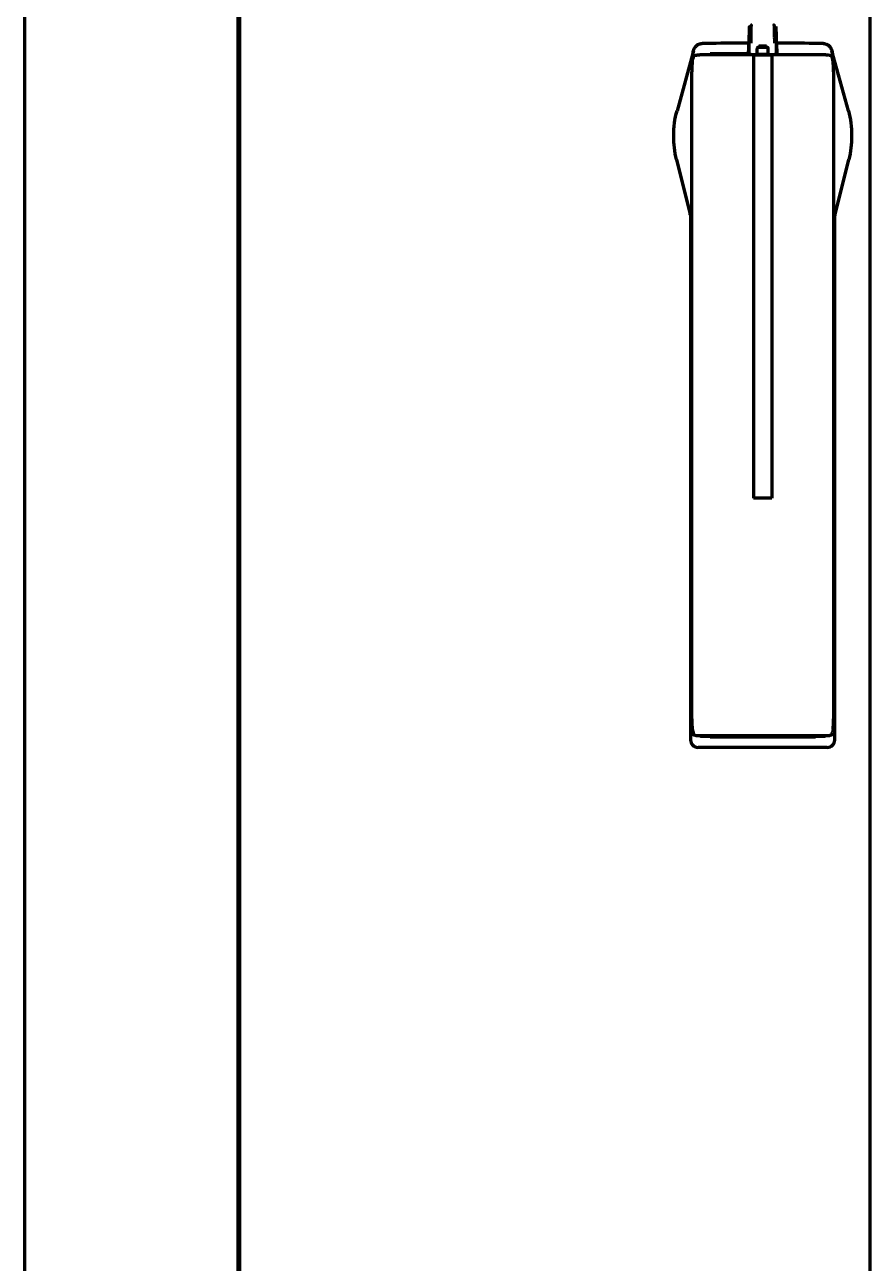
# Model space of a CAD drawing. Header units: inches. Extents: x -3022 to 7311, y 343 to 5680.
# Drawn here: x 3427.9 to 3655.9, y 2803.4 to 3137.5 of the extents above; entities that cross this region are included whole.
import ezdxf

# ---------------------------------------------------------------- set-up
doc = ezdxf.new("R2010")
doc.units = ezdxf.units.IN

msp = doc.modelspace()

# ---------------------------------------------------------------- linework, layer by layer
at = {"linetype": 'Continuous', "lineweight": 70}
for p, q in [((3485.92, 2469.31), (3485.92, 3919.3)), ((3655.92, 2271.3), (3655.92, 3919.3)), ((3485.42, 2469.4), (3485.42, 3918.8)), ((3427.92, 2584.4), (3427.92, 3803.8)), ((3623.1, 3132.53), (3623.27, 3132.36)), ((3623.3, 3129.52), (3623.3, 3132.52)), ((3625.42, 3129.52), (3625.42, 3131.02)), ((3627.91, 3131.77), (3625.92, 3131.77)), ((3625.92, 3131.52), (3627.92, 3131.52)), ((3628.42, 3129.52), (3628.42, 3131.02)), ((3630.53, 3132.52), (3630.53, 3129.52)), ((3630.74, 3132.53), (3630.57, 3132.36)), ((3608.24, 3130.49), (3603.81, 3114.33)), ((3607.93, 3127.59), (3608.13, 3128.5)), ((3612.74, 3129.4), (3609.93, 3129.4)), ((3610.11, 3129.52), (3612.77, 3129.52)), ((3611.19, 3129.4), (3611.19, 3129.52)), ((3612.72, 3129.77), (3623.06, 3129.77)), ((3624.42, 3129.4), (3612.74, 3129.4)), ((3612.77, 3129.52), (3623.06, 3129.52)), ((3621.17, 3129.52), (3621.17, 3129.4)), ((3623.06, 3129.77), (3623.06, 3130.53)), ((3623.06, 3129.52), (3623.19, 3129.52)), ((3623.19, 3129.52), (3623.19, 3129.4)), ((3623.2, 3129.52), (3623.3, 3129.52)), ((3623.78, 3129.52), (3623.3, 3129.52)), ((3623.64, 3129.52), (3623.64, 3129.39)), ((3623.78, 3129.52), (3625.18, 3129.52)), ((3624.42, 3129.4), (3629.42, 3129.4)), ((3624.42, 3129.4), (3624.42, 3009.8)), ((3625.42, 3129.52), (3625.18, 3129.52)), ((3625.91, 3129.52), (3625.42, 3129.52)), ((3627.93, 3129.52), (3625.91, 3129.52)), ((3628.42, 3129.52), (3627.93, 3129.52)), ((3628.66, 3129.52), (3628.42, 3129.52)), ((3628.66, 3129.52), (3630.06, 3129.52)), ((3641.09, 3129.4), (3629.42, 3129.4)), ((3629.42, 3129.4), (3629.42, 3009.8)), ((3630.53, 3129.52), (3630.06, 3129.52)), ((3630.2, 3129.52), (3630.2, 3129.39)), ((3630.53, 3129.52), (3630.63, 3129.52)), ((3630.65, 3129.52), (3630.65, 3129.4)), ((3630.65, 3129.52), (3630.77, 3129.52)), ((3630.77, 3129.52), (3641.06, 3129.52)), ((3630.78, 3129.77), (3630.78, 3130.53)), ((3632.67, 3129.4), (3632.67, 3129.52)), ((3641.06, 3129.52), (3643.73, 3129.52)), ((3643.91, 3129.4), (3641.09, 3129.4)), ((3642.65, 3129.52), (3642.65, 3129.4)), ((3650.02, 3114.33), (3645.59, 3130.49)), ((3645.9, 3127.59), (3645.71, 3128.5)), ((3607.78, 2950.26), (3607.78, 3124.81)), ((3646.06, 2950.26), (3646.06, 3124.81)), ((3602.92, 3107.48), (3602.92, 3107.63)), ((3650.91, 3107.63), (3650.91, 3107.48)), ((3603.68, 3101.16), (3607.35, 3086.34)), ((3646.49, 3086.37), (3650.15, 3101.16)), ((3607.49, 3086.2), (3607.49, 2944.55)), ((3646.34, 2944.55), (3646.34, 3086.15)), ((3629.42, 3009.8), (3624.42, 3009.8)), ((3607.93, 2947.47), (3608.13, 2946.57)), ((3645.9, 2947.47), (3645.71, 2946.57)), ((3612.74, 2945.67), (3609.93, 2945.67)), ((3612.77, 2945.55), (3610.11, 2945.55)), ((3641.12, 2945.3), (3612.72, 2945.3)), ((3641.09, 2945.67), (3612.74, 2945.67)), ((3641.06, 2945.55), (3612.77, 2945.55)), ((3643.73, 2945.55), (3641.06, 2945.55)), ((3643.91, 2945.67), (3641.09, 2945.67)), ((3610.11, 2942.55), (3609.49, 2942.55)), ((3613.18, 2942.55), (3610.11, 2942.55)), ((3640.66, 2942.55), (3613.18, 2942.55)), ((3643.73, 2942.55), (3640.66, 2942.55)), ((3644.34, 2942.55), (3643.73, 2942.55))]:
    msp.add_line(p, q, dxfattribs=at)
for centre, start, end in [((3625.92, 3131.02), 90, 180), ((3627.92, 3131.02), 0, 90)]:
    msp.add_arc(centre, 0.5, start, end, dxfattribs=at)
for centre, major_axis, ratio, start_param, end_param in [((3614.1, 3132.44), (4, 0), 0.017455, 1.803065, 2.654284), ((3626.92, 3131.49), (59.7, 0), 0.017455, 1.634877, 1.803065), ((3626.92, 3131.49), (59.7, 0), 0.017455, 1.338527, 1.506716), ((3639.74, 3132.44), (4, 0), 0.017455, 0.48731, 1.338527), ((3608.01, 3124.81), (0, -2.96), 0.078459, 3.489667, 4.712389), ((3608.53, 3114.43), (0, -14.97), 0.078459, 3.390853, 3.489663), ((3623.2, 3129.12), (0, 0.4), 0.035998, 0, 0.799669), ((3630.63, 3129.12), (0, 0.4), 0.035998, 5.483517, 6.283185), ((3645.31, 3114.43), (0, -14.97), 0.078459, 2.793522, 2.892332), ((3645.82, 3124.81), (0, -2.96), 0.078459, 1.570796, 2.793518), ((3608.01, 2950.26), (0, 2.96), 0.078459, 1.570796, 2.793518), ((3645.82, 2950.26), (0, 2.96), 0.078459, 3.489667, 4.712389), ((3609.49, 2944.55), (2, 0), 0.999657, 3.141593, 4.712389), ((3608.53, 2960.64), (0, -14.97), 0.078459, 5.935115, 6.033925), ((3644.34, 2944.55), (2, 0), 0.999657, 4.712389, 6.283185), ((3645.31, 2960.64), (0, -14.97), 0.078459, 0.249261, 0.34807)]:
    msp.add_ellipse(centre, major_axis=major_axis, ratio=ratio, start_param=start_param, end_param=end_param, dxfattribs=at)
for points, degree, knots in [([(3623.78, 3132.52), (3623.78, 3132.57), (3623.78, 3132.61), (3623.78, 3132.7), (3623.78, 3132.75), (3623.78, 3132.84), (3623.78, 3132.88), (3623.78, 3132.97), (3623.78, 3133.02), (3623.78, 3133.24), (3623.78, 3133.41), (3623.78, 3133.76), (3623.78, 3133.93), (3623.78, 3134.13), (3623.78, 3134.17), (3623.78, 3134.26), (3623.78, 3134.3), (3623.79, 3134.42), (3623.79, 3134.5), (3623.79, 3134.73), (3623.79, 3134.88), (3623.79, 3135.07), (3623.79, 3135.1), (3623.8, 3135.17), (3623.8, 3135.28), (3623.8, 3135.38), (3623.8, 3135.58), (3623.81, 3135.71), (3623.81, 3135.95), (3623.81, 3136.06), (3623.82, 3136.23), (3623.82, 3136.28), (3623.82, 3136.38), (3623.82, 3136.43), (3623.83, 3136.58), (3623.83, 3136.67), (3623.84, 3136.84), (3623.84, 3136.99), (3623.85, 3137.12), (3623.86, 3137.19), (3623.86, 3137.2), (3623.86, 3137.23), (3623.86, 3137.24), (3623.86, 3137.28), (3623.86, 3137.3), (3623.87, 3137.37), (3623.88, 3137.44), (3623.88, 3137.48), (3623.89, 3137.51), (3623.89, 3137.51), (3623.89, 3137.52), (3623.89, 3137.52), (3623.9, 3137.52), (3623.9, 3137.52), (3623.9, 3137.52), (3623.9, 3137.52), (3623.9, 3137.52)], 3, [0, 0, 0, 0, 0.015625, 0.015625, 0.03125, 0.03125, 0.046875, 0.046875, 0.0625, 0.0625, 0.125, 0.125, 0.1875, 0.1875, 0.203125, 0.203125, 0.21875, 0.21875, 0.25, 0.25, 0.3125, 0.3125, 0.328125, 0.328125, 0.34375, 0.375, 0.375, 0.4375, 0.4375, 0.5, 0.5, 0.53125, 0.53125, 0.5625, 0.5625, 0.625, 0.625, 0.6875, 0.75, 0.75, 0.765625, 0.765625, 0.78125, 0.78125, 0.8125, 0.8125, 0.875, 0.9375, 0.9375, 0.96875, 0.96875, 0.984375, 0.992188, 0.996094, 0.996094, 1, 1, 1, 1]), ([(3629.94, 3137.52), (3629.94, 3137.52), (3629.94, 3137.52), (3629.94, 3137.52), (3629.94, 3137.52), (3629.94, 3137.52), (3629.95, 3137.51), (3629.95, 3137.5), (3629.95, 3137.48), (3629.96, 3137.46), (3629.96, 3137.46), (3629.96, 3137.45), (3629.96, 3137.44), (3629.96, 3137.4), (3629.97, 3137.37), (3629.97, 3137.28), (3629.98, 3137.18), (3629.99, 3137.05), (3629.99, 3136.91), (3630, 3136.84), (3630, 3136.73), (3630, 3136.71), (3630, 3136.67), (3630.01, 3136.6), (3630.01, 3136.53), (3630.01, 3136.38), (3630.02, 3136.28), (3630.02, 3136.14), (3630.02, 3136.12), (3630.02, 3136.06), (3630.02, 3136.03), (3630.03, 3135.94), (3630.03, 3135.89), (3630.03, 3135.7), (3630.03, 3135.58), (3630.04, 3135.31), (3630.04, 3135.17), (3630.04, 3134.99), (3630.04, 3134.95), (3630.04, 3134.88), (3630.05, 3134.84), (3630.05, 3134.73), (3630.05, 3134.65), (3630.05, 3134.42), (3630.05, 3134.26), (3630.06, 3133.93), (3630.06, 3133.76), (3630.06, 3133.5), (3630.06, 3133.42), (3630.06, 3133.28), (3630.06, 3133.24), (3630.06, 3133.15), (3630.06, 3133.11), (3630.06, 3132.88), (3630.06, 3132.7), (3630.06, 3132.52)], 3, [0, 0, 0, 0, 0.003906, 0.003906, 0.007812, 0.015625, 0.03125, 0.0625, 0.09375, 0.09375, 0.109375, 0.109375, 0.125, 0.125, 0.1875, 0.1875, 0.25, 0.3125, 0.3125, 0.375, 0.375, 0.390625, 0.390625, 0.40625, 0.4375, 0.4375, 0.5, 0.5, 0.515625, 0.515625, 0.53125, 0.53125, 0.5625, 0.5625, 0.625, 0.625, 0.6875, 0.6875, 0.703125, 0.703125, 0.71875, 0.71875, 0.75, 0.75, 0.8125, 0.8125, 0.875, 0.875, 0.90625, 0.90625, 0.921875, 0.921875, 0.9375, 0.9375, 1, 1, 1, 1]), ([(3623.3, 3132.52), (3623.3, 3132.6), (3623.3, 3132.69), (3623.3, 3132.85), (3623.3, 3132.93), (3623.3, 3133.17), (3623.3, 3133.33), (3623.3, 3133.64), (3623.31, 3133.8), (3623.31, 3133.98), (3623.31, 3134.02), (3623.31, 3134.09), (3623.31, 3134.21), (3623.31, 3134.38), (3623.31, 3134.52), (3623.31, 3134.62), (3623.31, 3134.66), (3623.31, 3134.73), (3623.32, 3134.76), (3623.32, 3134.92), (3623.32, 3135.05), (3623.32, 3135.29), (3623.32, 3135.4), (3623.33, 3135.62), (3623.33, 3135.72), (3623.33, 3135.87), (3623.34, 3135.91), (3623.34, 3135.98), (3623.34, 3136), (3623.34, 3136.05), (3623.34, 3136.07), (3623.34, 3136.18), (3623.35, 3136.26), (3623.35, 3136.41), (3623.36, 3136.54), (3623.36, 3136.66), (3623.36, 3136.72), (3623.37, 3136.73), (3623.37, 3136.76), (3623.37, 3136.77), (3623.37, 3136.8), (3623.37, 3136.83), (3623.37, 3136.88), (3623.38, 3136.95), (3623.39, 3136.99), (3623.39, 3137.01), (3623.39, 3137.02), (3623.4, 3137.02)], 3, [0, 0, 0, 0, 0.03125, 0.03125, 0.0625, 0.0625, 0.125, 0.125, 0.1875, 0.1875, 0.203125, 0.203125, 0.21875, 0.25, 0.28125, 0.28125, 0.296875, 0.296875, 0.3125, 0.3125, 0.375, 0.375, 0.4375, 0.4375, 0.5, 0.5, 0.53125, 0.53125, 0.546875, 0.546875, 0.5625, 0.5625, 0.625, 0.625, 0.6875, 0.75, 0.75, 0.765625, 0.765625, 0.78125, 0.78125, 0.8125, 0.8125, 0.875, 0.9375, 0.9375, 1, 1, 1, 1]), ([(3630.44, 3137.02), (3630.44, 3137.02), (3630.44, 3137.01), (3630.45, 3136.99), (3630.45, 3136.99), (3630.45, 3136.97), (3630.45, 3136.95), (3630.46, 3136.91), (3630.46, 3136.88), (3630.47, 3136.8), (3630.47, 3136.72), (3630.48, 3136.6), (3630.48, 3136.48), (3630.49, 3136.41), (3630.49, 3136.32), (3630.49, 3136.3), (3630.49, 3136.26), (3630.49, 3136.2), (3630.49, 3136.14), (3630.5, 3136.01), (3630.5, 3135.91), (3630.5, 3135.77), (3630.5, 3135.72), (3630.51, 3135.61), (3630.51, 3135.56), (3630.51, 3135.4), (3630.51, 3135.28), (3630.52, 3135.04), (3630.52, 3134.92), (3630.52, 3134.72), (3630.52, 3134.65), (3630.52, 3134.55), (3630.52, 3134.52), (3630.52, 3134.45), (3630.52, 3134.41), (3630.53, 3134.24), (3630.53, 3134.09), (3630.53, 3133.8), (3630.53, 3133.65), (3630.53, 3133.41), (3630.53, 3133.33), (3630.53, 3133.21), (3630.53, 3133.17), (3630.53, 3133.09), (3630.53, 3133.05), (3630.53, 3132.85), (3630.53, 3132.69), (3630.53, 3132.52)], 3, [0, 0, 0, 0, 0.0625, 0.0625, 0.09375, 0.09375, 0.125, 0.125, 0.1875, 0.1875, 0.25, 0.3125, 0.3125, 0.375, 0.375, 0.390625, 0.390625, 0.40625, 0.4375, 0.4375, 0.5, 0.5, 0.53125, 0.53125, 0.5625, 0.5625, 0.625, 0.625, 0.6875, 0.6875, 0.71875, 0.71875, 0.734375, 0.734375, 0.75, 0.75, 0.8125, 0.8125, 0.875, 0.875, 0.90625, 0.90625, 0.921875, 0.921875, 0.9375, 0.9375, 1, 1, 1, 1]), ([(3608.12, 3129.61), (3608.12, 3129.62), (3608.12, 3129.64), (3608.12, 3129.68), (3608.12, 3129.71), (3608.12, 3129.74), (3608.12, 3129.77), (3608.12, 3129.8), (3608.13, 3129.83), (3608.13, 3129.86), (3608.13, 3129.89), (3608.14, 3129.93), (3608.14, 3129.96), (3608.14, 3129.99), (3608.15, 3130.02), (3608.15, 3130.05), (3608.16, 3130.08), (3608.16, 3130.11), (3608.17, 3130.14), (3608.17, 3130.17), (3608.18, 3130.2), (3608.18, 3130.24), (3608.19, 3130.27), (3608.2, 3130.3), (3608.2, 3130.33), (3608.21, 3130.36), (3608.22, 3130.39), (3608.22, 3130.42), (3608.23, 3130.45), (3608.24, 3130.48), (3608.25, 3130.51), (3608.26, 3130.54), (3608.26, 3130.57), (3608.27, 3130.6), (3608.28, 3130.63), (3608.29, 3130.66), (3608.3, 3130.69), (3608.31, 3130.72), (3608.32, 3130.74), (3608.33, 3130.77), (3608.35, 3130.8), (3608.36, 3130.83), (3608.37, 3130.86), (3608.38, 3130.89), (3608.39, 3130.92), (3608.41, 3130.94), (3608.42, 3130.97), (3608.43, 3131), (3608.44, 3131.03), (3608.46, 3131.06), (3608.47, 3131.08), (3608.49, 3131.11), (3608.5, 3131.14), (3608.51, 3131.17), (3608.53, 3131.19), (3608.55, 3131.22), (3608.56, 3131.25), (3608.58, 3131.27), (3608.59, 3131.3), (3608.61, 3131.32), (3608.63, 3131.35), (3608.64, 3131.38), (3608.66, 3131.4), (3608.68, 3131.43), (3608.7, 3131.45), (3608.71, 3131.48), (3608.73, 3131.5), (3608.78, 3131.57), (3608.87, 3131.67), (3609, 3131.81), (3609.14, 3131.94), (3609.3, 3132.05), (3609.46, 3132.16), (3609.63, 3132.25), (3609.81, 3132.33), (3610, 3132.39), (3610.21, 3132.44), (3610.36, 3132.46), (3610.46, 3132.47), (3610.49, 3132.47), (3610.53, 3132.47), (3610.55, 3132.47), (3610.56, 3132.47)], 3, [0, 0, 0, 0, 0.007632, 0.015256, 0.02287, 0.030477, 0.038075, 0.045665, 0.053246, 0.06082, 0.068385, 0.075943, 0.083493, 0.091035, 0.098569, 0.106096, 0.113616, 0.121129, 0.128634, 0.136132, 0.143624, 0.151108, 0.158586, 0.166058, 0.173522, 0.180981, 0.188433, 0.195879, 0.203319, 0.210754, 0.218182, 0.225605, 0.233022, 0.240434, 0.247841, 0.255243, 0.262639, 0.270031, 0.277418, 0.2848, 0.292178, 0.299551, 0.30692, 0.314286, 0.321647, 0.329004, 0.336358, 0.343708, 0.351055, 0.358399, 0.365739, 0.373077, 0.380411, 0.387743, 0.395073, 0.4024, 0.409725, 0.417048, 0.424369, 0.431688, 0.439006, 0.446322, 0.453637, 0.460951, 0.468264, 0.475576, 0.482887, 0.490198, 0.535154, 0.580389, 0.62593, 0.671807, 0.718053, 0.763801, 0.811489, 0.861124, 0.912709, 0.966249, 0.9747, 0.983143, 0.991576, 1, 1, 1, 1]), ([(3623.1, 3132.53), (3623.09, 3132.53), (3623.09, 3132.52), (3623.09, 3132.49), (3623.09, 3132.47), (3623.08, 3132.45), (3623.08, 3132.44), (3623.08, 3132.41), (3623.08, 3132.4), (3623.08, 3132.34), (3623.08, 3132.28), (3623.07, 3132.19), (3623.07, 3132.17), (3623.07, 3132.13), (3623.07, 3132.11), (3623.07, 3132.05), (3623.07, 3132.01), (3623.07, 3131.87), (3623.07, 3131.77), (3623.07, 3131.63), (3623.06, 3131.6), (3623.06, 3131.54), (3623.06, 3131.52), (3623.06, 3131.43), (3623.06, 3131.31), (3623.06, 3131.19), (3623.06, 3131.09), (3623.06, 3131.06), (3623.06, 3130.99), (3623.06, 3130.96), (3623.06, 3130.8), (3623.06, 3130.67), (3623.06, 3130.53)], 3, [0, 0, 0, 0, 0.125, 0.125, 0.1875, 0.1875, 0.21875, 0.21875, 0.25, 0.25, 0.375, 0.375, 0.40625, 0.40625, 0.4375, 0.4375, 0.5, 0.5, 0.625, 0.625, 0.65625, 0.65625, 0.6875, 0.6875, 0.75, 0.8125, 0.8125, 0.84375, 0.84375, 0.875, 0.875, 1, 1, 1, 1]), ([(3630.78, 3130.53), (3630.78, 3130.67), (3630.78, 3130.8), (3630.78, 3130.99), (3630.78, 3131.06), (3630.77, 3131.13), (3630.77, 3131.15), (3630.77, 3131.18), (3630.77, 3131.2), (3630.77, 3131.24), (3630.77, 3131.28), (3630.77, 3131.43), (3630.77, 3131.54), (3630.77, 3131.68), (3630.77, 3131.71), (3630.77, 3131.76), (3630.77, 3131.79), (3630.77, 3131.86), (3630.77, 3131.91), (3630.76, 3132.05), (3630.76, 3132.13), (3630.76, 3132.22), (3630.76, 3132.24), (3630.76, 3132.28), (3630.76, 3132.29), (3630.76, 3132.34), (3630.75, 3132.39), (3630.75, 3132.44), (3630.75, 3132.46), (3630.75, 3132.47), (3630.75, 3132.49), (3630.75, 3132.49), (3630.75, 3132.52), (3630.74, 3132.53), (3630.74, 3132.53)], 3, [0, 0, 0, 0, 0.125, 0.125, 0.1875, 0.1875, 0.203125, 0.203125, 0.21875, 0.21875, 0.25, 0.25, 0.375, 0.375, 0.40625, 0.40625, 0.4375, 0.4375, 0.5, 0.5, 0.625, 0.625, 0.65625, 0.65625, 0.6875, 0.6875, 0.75, 0.8125, 0.8125, 0.84375, 0.84375, 0.875, 0.875, 1, 1, 1, 1]), ([(3643.27, 3132.47), (3643.28, 3132.47), (3643.3, 3132.47), (3643.32, 3132.47), (3643.34, 3132.47), (3643.36, 3132.47), (3643.39, 3132.47), (3643.47, 3132.46), (3643.61, 3132.44), (3643.8, 3132.4), (3643.98, 3132.35), (3644.15, 3132.28), (3644.32, 3132.19), (3644.48, 3132.09), (3644.65, 3131.98), (3644.79, 3131.85), (3644.93, 3131.71), (3645.05, 3131.57), (3645.16, 3131.43), (3645.25, 3131.29), (3645.34, 3131.14), (3645.4, 3131.02), (3645.44, 3130.93), (3645.46, 3130.88), (3645.48, 3130.82), (3645.51, 3130.76), (3645.53, 3130.71), (3645.55, 3130.65), (3645.56, 3130.59), (3645.58, 3130.53), (3645.6, 3130.47), (3645.61, 3130.41), (3645.63, 3130.35), (3645.64, 3130.29), (3645.65, 3130.23), (3645.67, 3130.17), (3645.68, 3130.11), (3645.68, 3130.05), (3645.69, 3129.99), (3645.7, 3129.92), (3645.71, 3129.86), (3645.71, 3129.8), (3645.72, 3129.74), (3645.72, 3129.67), (3645.72, 3129.63), (3645.72, 3129.61)], 3, [0, 0, 0, 0, 0.005575, 0.01117, 0.016785, 0.022421, 0.028076, 0.033751, 0.082723, 0.130244, 0.176322, 0.220964, 0.264181, 0.312107, 0.359498, 0.406382, 0.452791, 0.498752, 0.539138, 0.579405, 0.619576, 0.659672, 0.674176, 0.6887, 0.703244, 0.71781, 0.732398, 0.74701, 0.761647, 0.776309, 0.790999, 0.805716, 0.820462, 0.835238, 0.850045, 0.864883, 0.879754, 0.894658, 0.909597, 0.924571, 0.939582, 0.954629, 0.969714, 0.984837, 1, 1, 1, 1]), ([(3608.24, 3128.93), (3608.25, 3128.95), (3608.25, 3128.98), (3608.27, 3129.01), (3608.28, 3129.02), (3608.29, 3129.03), (3608.29, 3129.04), (3608.33, 3129.09), (3608.37, 3129.12), (3608.45, 3129.18), (3608.5, 3129.21), (3608.61, 3129.26), (3608.68, 3129.28), (3608.77, 3129.3), (3608.79, 3129.31), (3608.83, 3129.31), (3608.84, 3129.32), (3608.9, 3129.33), (3608.95, 3129.34), (3609.07, 3129.36), (3609.17, 3129.37), (3609.36, 3129.38), (3609.47, 3129.39), (3609.69, 3129.39), (3609.81, 3129.4), (3609.93, 3129.4)], 3, [0, 0, 0, 0, 0.0625, 0.0625, 0.09375, 0.09375, 0.125, 0.125, 0.25, 0.25, 0.375, 0.375, 0.5, 0.5, 0.53125, 0.53125, 0.5625, 0.5625, 0.625, 0.625, 0.75, 0.75, 0.875, 0.875, 1, 1, 1, 1]), ([(3610.55, 3129.48), (3610.56, 3129.48), (3610.58, 3129.48), (3610.63, 3129.49), (3610.65, 3129.49), (3610.7, 3129.49), (3610.73, 3129.49), (3610.77, 3129.49), (3610.78, 3129.49), (3610.81, 3129.49), (3610.82, 3129.49), (3610.87, 3129.49), (3610.89, 3129.49), (3610.94, 3129.49), (3610.95, 3129.49), (3610.98, 3129.49), (3610.99, 3129.49), (3611.04, 3129.49), (3611.06, 3129.49), (3611.1, 3129.49), (3611.12, 3129.49), (3611.14, 3129.49), (3611.16, 3129.49), (3611.17, 3129.49)], 3, [0, 0, 0, 0, 0.125, 0.125, 0.25, 0.25, 0.375, 0.375, 0.4375, 0.4375, 0.5, 0.5, 0.625, 0.625, 0.6875, 0.6875, 0.75, 0.75, 0.875, 0.875, 0.9375, 0.9375, 1, 1, 1, 1]), ([(3623.06, 3129.77), (3623.06, 3129.75), (3623.06, 3129.74), (3623.06, 3129.71), (3623.06, 3129.71), (3623.06, 3129.69), (3623.06, 3129.68), (3623.06, 3129.66), (3623.06, 3129.65), (3623.06, 3129.62), (3623.06, 3129.62), (3623.06, 3129.61), (3623.06, 3129.6), (3623.06, 3129.58), (3623.06, 3129.57), (3623.06, 3129.56), (3623.06, 3129.55), (3623.06, 3129.55), (3623.06, 3129.54), (3623.06, 3129.53), (3623.06, 3129.53), (3623.06, 3129.53), (3623.06, 3129.52), (3623.06, 3129.52), (3623.06, 3129.52)], 3, [0, 0, 0, 0, 0.125, 0.125, 0.1875, 0.1875, 0.25, 0.25, 0.375, 0.375, 0.4375, 0.4375, 0.5, 0.5, 0.625, 0.625, 0.6875, 0.6875, 0.75, 0.8125, 0.8125, 0.875, 0.875, 1, 1, 1, 1]), ([(3630.77, 3129.52), (3630.77, 3129.52), (3630.77, 3129.52), (3630.77, 3129.53), (3630.77, 3129.53), (3630.77, 3129.53), (3630.77, 3129.54), (3630.77, 3129.55), (3630.77, 3129.55), (3630.77, 3129.57), (3630.78, 3129.58), (3630.78, 3129.6), (3630.78, 3129.62), (3630.78, 3129.64), (3630.78, 3129.65), (3630.78, 3129.66), (3630.78, 3129.67), (3630.78, 3129.69), (3630.78, 3129.71), (3630.78, 3129.71), (3630.78, 3129.74), (3630.78, 3129.75), (3630.78, 3129.77)], 3, [0, 0, 0, 0, 0.125, 0.125, 0.1875, 0.1875, 0.25, 0.25, 0.375, 0.375, 0.5, 0.5, 0.625, 0.625, 0.6875, 0.6875, 0.75, 0.8125, 0.8125, 0.875, 0.875, 1, 1, 1, 1]), ([(3642.67, 3129.49), (3642.69, 3129.49), (3642.72, 3129.49), (3642.76, 3129.49), (3642.77, 3129.49), (3642.8, 3129.49), (3642.81, 3129.49), (3642.86, 3129.49), (3642.88, 3129.49), (3642.94, 3129.49), (3642.97, 3129.49), (3643.01, 3129.49), (3643.03, 3129.49), (3643.05, 3129.49), (3643.07, 3129.49), (3643.11, 3129.49), (3643.13, 3129.49), (3643.17, 3129.49), (3643.18, 3129.49), (3643.21, 3129.49), (3643.22, 3129.49), (3643.25, 3129.48), (3643.27, 3129.48), (3643.29, 3129.48)], 3, [0, 0, 0, 0, 0.125, 0.125, 0.1875, 0.1875, 0.25, 0.25, 0.375, 0.375, 0.5, 0.5, 0.5625, 0.5625, 0.625, 0.625, 0.75, 0.75, 0.8125, 0.8125, 0.875, 0.875, 1, 1, 1, 1]), ([(3643.91, 3129.4), (3644.03, 3129.4), (3644.15, 3129.39), (3644.37, 3129.39), (3644.47, 3129.38), (3644.67, 3129.37), (3644.76, 3129.36), (3644.89, 3129.34), (3644.93, 3129.33), (3644.99, 3129.32), (3645.01, 3129.31), (3645.05, 3129.31), (3645.07, 3129.3), (3645.16, 3129.28), (3645.22, 3129.26), (3645.34, 3129.21), (3645.39, 3129.18), (3645.47, 3129.12), (3645.51, 3129.09), (3645.54, 3129.04), (3645.55, 3129.03), (3645.56, 3129.02), (3645.57, 3129.01), (3645.58, 3128.98), (3645.59, 3128.95), (3645.6, 3128.93)], 3, [0, 0, 0, 0, 0.125, 0.125, 0.25, 0.25, 0.375, 0.375, 0.4375, 0.4375, 0.46875, 0.46875, 0.5, 0.5, 0.625, 0.625, 0.75, 0.75, 0.875, 0.875, 0.90625, 0.90625, 0.9375, 0.9375, 1, 1, 1, 1]), ([(3607.49, 3086.15), (3607.49, 3086.16), (3607.49, 3086.16), (3607.48, 3086.17), (3607.48, 3086.17), (3607.47, 3086.18), (3607.47, 3086.18), (3607.46, 3086.19), (3607.46, 3086.2), (3607.45, 3086.2), (3607.45, 3086.21), (3607.44, 3086.22), (3607.44, 3086.22), (3607.43, 3086.23), (3607.43, 3086.24), (3607.43, 3086.24), (3607.42, 3086.25), (3607.42, 3086.25), (3607.41, 3086.26), (3607.41, 3086.27), (3607.41, 3086.27), (3607.4, 3086.28), (3607.4, 3086.28), (3607.4, 3086.28), (3607.39, 3086.29), (3607.39, 3086.29), (3607.39, 3086.29), (3607.39, 3086.3), (3607.38, 3086.3), (3607.38, 3086.3), (3607.38, 3086.3), (3607.38, 3086.31), (3607.37, 3086.31), (3607.37, 3086.31), (3607.37, 3086.31), (3607.37, 3086.32), (3607.37, 3086.32), (3607.36, 3086.32), (3607.36, 3086.33), (3607.36, 3086.33), (3607.36, 3086.33), (3607.36, 3086.34), (3607.35, 3086.34), (3607.35, 3086.34), (3607.35, 3086.35), (3607.35, 3086.35), (3607.35, 3086.35), (3607.35, 3086.36), (3607.35, 3086.36), (3607.34, 3086.36), (3607.34, 3086.37), (3607.34, 3086.37), (3607.34, 3086.37), (3607.34, 3086.37), (3607.34, 3086.37), (3607.34, 3086.38), (3607.34, 3086.38), (3607.34, 3086.38), (3607.34, 3086.39), (3607.34, 3086.39), (3607.34, 3086.39), (3607.34, 3086.39), (3607.34, 3086.4), (3607.34, 3086.4)], 3, [0, 0, 0, 0, 0.027827, 0.054844, 0.081048, 0.106438, 0.131015, 0.154782, 0.177745, 0.199912, 0.221289, 0.241888, 0.261718, 0.280791, 0.299119, 0.316713, 0.333586, 0.34975, 0.365219, 0.380004, 0.394119, 0.407575, 0.420385, 0.432562, 0.444116, 0.455062, 0.467544, 0.480326, 0.493396, 0.506744, 0.520361, 0.534236, 0.548363, 0.562734, 0.577346, 0.592193, 0.607274, 0.622588, 0.638136, 0.653921, 0.669947, 0.68622, 0.702748, 0.719542, 0.736612, 0.753972, 0.771637, 0.789626, 0.807956, 0.826651, 0.831578, 0.838061, 0.846105, 0.855716, 0.866904, 0.879682, 0.894068, 0.910088, 0.927772, 0.947158, 0.968275, 0.991146, 1, 1, 1, 1]), ([(3607.35, 3086.39), (3607.35, 3086.39), (3607.36, 3086.39), (3607.36, 3086.38), (3607.36, 3086.38), (3607.37, 3086.38), (3607.38, 3086.37), (3607.38, 3086.37), (3607.39, 3086.37), (3607.4, 3086.36), (3607.41, 3086.35), (3607.42, 3086.35), (3607.43, 3086.34), (3607.44, 3086.33), (3607.45, 3086.32), (3607.47, 3086.31), (3607.48, 3086.29), (3607.5, 3086.28), (3607.51, 3086.27), (3607.53, 3086.25), (3607.55, 3086.24), (3607.55, 3086.24), (3607.55, 3086.24)], 3, [0, 0, 0, 0, 0.045191, 0.091106, 0.137751, 0.185142, 0.233292, 0.282217, 0.33193, 0.382443, 0.433769, 0.485917, 0.538895, 0.592708, 0.647354, 0.70283, 0.759136, 0.816268, 0.874227, 0.933011, 0.992621, 1, 1, 1, 1]), ([(3607.49, 3086.19), (3607.49, 3085.82), (3607.49, 3085.41), (3607.5, 3085.2), (3607.5, 3085.07), (3607.5, 3085.02), (3607.5, 3084.91), (3607.5, 3084.75)], 2, [0, 0, 0, 0.5, 0.6, 0.75, 0.75, 0.875, 1, 1, 1]), ([(3646.35, 3084.72), (3646.35, 3084.72), (3646.35, 3084.73), (3646.35, 3084.78), (3646.34, 3084.9), (3646.35, 3085.05), (3646.38, 3085.18)], 3, [0, 0, 0, 0, 0.010094, 0.129251, 0.312899, 1, 1, 1, 1]), ([(3609.93, 2945.67), (3609.81, 2945.67), (3609.69, 2945.67), (3609.47, 2945.68), (3609.36, 2945.68), (3609.17, 2945.7), (3609.07, 2945.71), (3608.95, 2945.73), (3608.9, 2945.74), (3608.84, 2945.75), (3608.83, 2945.75), (3608.79, 2945.76), (3608.77, 2945.76), (3608.68, 2945.79), (3608.61, 2945.81), (3608.5, 2945.86), (3608.45, 2945.88), (3608.37, 2945.94), (3608.33, 2945.98), (3608.29, 2946.02), (3608.29, 2946.03), (3608.28, 2946.05), (3608.27, 2946.06), (3608.25, 2946.09), (3608.25, 2946.11), (3608.24, 2946.13)], 3, [0, 0, 0, 0, 0.125, 0.125, 0.25, 0.25, 0.375, 0.375, 0.4375, 0.4375, 0.46875, 0.46875, 0.5, 0.5, 0.625, 0.625, 0.75, 0.75, 0.875, 0.875, 0.90625, 0.90625, 0.9375, 0.9375, 1, 1, 1, 1]), ([(3611.74, 2945.55), (3611.54, 2945.55), (3611.35, 2945.55), (3611, 2945.56), (3610.83, 2945.56), (3610.63, 2945.58), (3610.59, 2945.58), (3610.51, 2945.59), (3610.47, 2945.59), (3610.36, 2945.6), (3610.29, 2945.61), (3610.13, 2945.63), (3610.05, 2945.65), (3609.97, 2945.66)], 3, [0, 0, 0, 0, 0.275795, 0.275795, 0.551591, 0.551591, 0.62054, 0.62054, 0.689489, 0.689489, 0.827386, 0.827386, 1, 1, 1, 1]), ([(3643.83, 2945.66), (3643.76, 2945.64), (3643.69, 2945.63), (3643.58, 2945.62), (3643.54, 2945.61), (3643.47, 2945.6), (3643.36, 2945.59), (3643.25, 2945.58), (3643.01, 2945.56), (3642.84, 2945.56), (3642.48, 2945.55), (3642.3, 2945.55), (3642.1, 2945.55)], 3, [0, 0, 0, 0, 0.150923, 0.150923, 0.22168, 0.22168, 0.292436, 0.433949, 0.433949, 0.716974, 0.716974, 1, 1, 1, 1]), ([(3645.6, 2946.13), (3645.59, 2946.11), (3645.58, 2946.09), (3645.57, 2946.06), (3645.56, 2946.05), (3645.55, 2946.03), (3645.54, 2946.02), (3645.51, 2945.98), (3645.47, 2945.94), (3645.39, 2945.88), (3645.34, 2945.86), (3645.22, 2945.81), (3645.16, 2945.79), (3645.07, 2945.76), (3645.05, 2945.76), (3645.01, 2945.75), (3644.99, 2945.75), (3644.93, 2945.74), (3644.89, 2945.73), (3644.76, 2945.71), (3644.67, 2945.7), (3644.47, 2945.68), (3644.37, 2945.68), (3644.15, 2945.67), (3644.03, 2945.67), (3643.91, 2945.67)], 3, [0, 0, 0, 0, 0.0625, 0.0625, 0.09375, 0.09375, 0.125, 0.125, 0.25, 0.25, 0.375, 0.375, 0.5, 0.5, 0.53125, 0.53125, 0.5625, 0.5625, 0.625, 0.625, 0.75, 0.75, 0.875, 0.875, 1, 1, 1, 1])]:
    msp.add_open_spline(points, degree=degree, knots=knots, dxfattribs=at)
for points, degree in [([(3602.92, 3107.63), (3602.92, 3109.91), (3603.22, 3112.17), (3603.81, 3114.33)], 3), ([(3650.02, 3114.33), (3650.61, 3112.17), (3650.91, 3109.91), (3650.91, 3107.63)], 3), ([(3603.68, 3101.16), (3603.18, 3103.2), (3602.92, 3105.33), (3602.92, 3107.48)], 3), ([(3650.91, 3107.48), (3650.91, 3105.32), (3650.65, 3103.18), (3650.14, 3101.13)], 3), ([(3607.49, 3086.31), (3607.49, 3086.2)], 1), ([(3646.34, 3086.31), (3646.35, 3086.26), (3646.34, 3086.21), (3646.34, 3086.15)], 3), ([(3646.38, 3085.18), (3646.35, 3085.92), (3646.52, 3086.37)], 2)]:
    msp.add_open_spline(points, degree=degree, dxfattribs=at)

doc.saveas('drawing.dxf')
